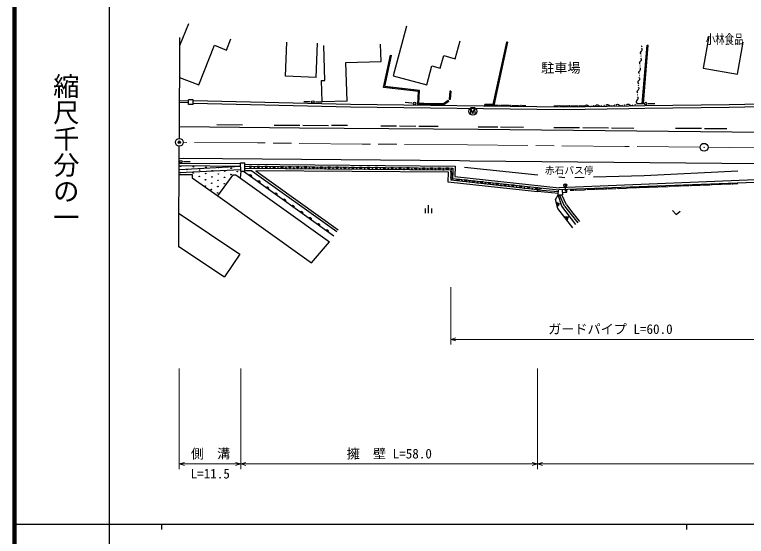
# Model space of a CAD drawing. Units: millimetres, scale not verified. Extents: x 40000 to 680000, y 20000 to 380000.
# Drawn here: x 40000 to 179432, y 202668 to 302138 of the extents above; entities that cross this region are included whole.
import ezdxf
from ezdxf.enums import TextEntityAlignment as Align

# ---------------------------------------------------------------- set-up
doc = ezdxf.new("R2010")
doc.units = ezdxf.units.MM
doc.header["$LTSCALE"] = 1000
doc.header["$PDMODE"] = 32
doc.header["$PDSIZE"] = 500
doc.linetypes.add('CHAIN', pattern=[18.5, 12, -1.5, 3.5, -1.5])
for name, color, linetype, lineweight in [('M-BGD', 7, 'Continuous', 25), ('M-BMK', 2, 'CHAIN', 13), ('M-BMK-OTRS', 5, 'Continuous', 25), ('M-BMK-SRVR', 3, 'Continuous', 25), ('M-STR-HTXT', 7, 'Continuous', 13), ('M-TTL', 2, 'Continuous', 140), ('M-TTL-BAND', 7, 'Continuous', 25)]:
    doc.layers.add(name, color=color, linetype=linetype, lineweight=lineweight)
doc.layers.add('M-OTRS', color=6, linetype='Continuous')
doc.styles.add('@ＭＳ ゴシック', font='')
doc.styles.add('ＭＳ ゴシック', font='')
doc.styles.get('@ＭＳ ゴシック').set_extended_font_data('@MS Gothic')
doc.styles.get('ＭＳ ゴシック').set_extended_font_data('MS Gothic')

# ---------------------------------------------------------------- blocks, each defined once
blk = doc.blocks.new('BUHIN117')
at = {"color": 3, "linetype": 'Continuous', "lineweight": 25}
for radius in [746, 22.5]:
    blk.add_circle((0, 0), radius, dxfattribs=at)
blk = doc.blocks.new('BUHIN320')
at = {"color": 7, "linetype": 'Continuous', "lineweight": 25}
for p, q in [((-208, 18), (-140, -156)), ((-90, -198), (-201, 84)), ((-183, 124), (-50, -214)), ((-12, -226), (-162, 156)), ((-140, 187), (24, -232)), ((58, -232), (-116, 210))]:
    blk.add_line(p, q, dxfattribs=at)
blk.add_lwpolyline([(91, -233), (31, -235), (-25, -226), (-94, -201), (-142, -161), (-181, -113), (-210, -41), (-214, 21), (-206, 83), (-173, 148), (-138, 194), (-91, 233)], close=True, dxfattribs=at)
blk = doc.blocks.new('BUHIN413')
at = {"color": 7, "linetype": 'Continuous', "lineweight": 25}
for p, q in [((-23, 93), (46, -84)), ((56, -75), (-10, 93)), ((5, 91), (65, -63)), ((73, -50), (20, 86)), ((36, 79), (80, -33)), ((83, -7), (56, 62))]:
    blk.add_line(p, q, dxfattribs=at)
blk.add_lwpolyline([(-37, 93), (-12, 94), (10, 90), (38, 80), (57, 64), (72, 45), (84, 16), (85, -8), (82, -33), (69, -59), (55, -78), (37, -93)], close=True, dxfattribs=at)
blk = doc.blocks.new('BUHIN620')
at = {"color": 7, "linetype": 'Continuous', "lineweight": 25}
for p, q in [((-206, 38), (-155, -141)), ((-109, -188), (-192, 103)), ((-170, 141), (-71, -208)), ((-34, -224), (-146, 172)), ((-122, 199), (1, -234)), ((35, -237), (-95, 220))]:
    blk.add_line(p, q, dxfattribs=at)
blk.add_lwpolyline([(68, -241), (7, -237), (-47, -223), (-114, -191), (-157, -146), (-191, -95), (-213, -20), (-211, 42), (-197, 103), (-157, 165), (-118, 207), (-68, 241)], close=True, dxfattribs=at)
blk = doc.blocks.new('BUHIN730')
at = {"color": 7, "linetype": 'Continuous', "lineweight": 25}
for p, q in [((-13, 95), (38, -88)), ((48, -80), (0, 93)), ((14, 90), (58, -69)), ((68, -57), (29, 83)), ((44, 75), (76, -42)), ((82, -16), (62, 56))]:
    blk.add_line(p, q, dxfattribs=at)
blk.add_lwpolyline([(-27, 96), (-3, 95), (19, 89), (46, 76), (63, 58), (77, 37), (85, 8), (84, -17), (78, -41), (63, -66), (47, -83), (27, -96)], close=True, dxfattribs=at)
blk = doc.blocks.new('BUHIN132')
at = {"color": 7, "linetype": 'Continuous', "lineweight": 25}
for p, q in [((93, 22), (-85, -45)), ((-75, -55), (93, 8)), ((90, -6), (-64, -64)), ((-51, -73), (85, -21)), ((79, -37), (-35, -80)), ((-8, -83), (62, -57))]:
    blk.add_line(p, q, dxfattribs=at)
blk.add_lwpolyline([(94, 35), (94, 11), (90, -11), (80, -39), (63, -58), (44, -73), (15, -84), (-10, -85), (-34, -82), (-60, -68), (-78, -54), (-94, -35)], close=True, dxfattribs=at)
blk = doc.blocks.new('BUHIN143')
at = {"color": 7, "linetype": 'Continuous', "lineweight": 25}
for p, q in [((87, 223), (-26, -238)), ((8, -233), (114, 204)), ((140, 178), (43, -221)), ((78, -207), (164, 147)), ((188, 110), (116, -184)), ((160, -134), (204, 47))]:
    blk.add_line(p, q, dxfattribs=at)
blk.add_lwpolyline([(59, 243), (110, 210), (151, 170), (193, 110), (209, 50), (213, -12), (195, -87), (163, -140), (121, -186), (56, -221), (1, -238), (-59, -243)], close=True, dxfattribs=at)
blk = doc.blocks.new('BUHIN193')
at = {"color": 7, "linetype": 'Continuous', "lineweight": 25}
blk.add_circle((0, 0), 49.8, dxfattribs=at)
blk = doc.blocks.new('BUHIN20')
at = {"color": 7, "linetype": 'Continuous', "lineweight": 25}
blk.add_circle((0, 0), 49.8, dxfattribs=at)
blk = doc.blocks.new('BUHIN2112')
at = {"color": 7, "linetype": 'Continuous', "lineweight": 25}
blk.add_circle((0, 0), 49.8, dxfattribs=at)
blk = doc.blocks.new('BUHIN225')
at = {"color": 7, "linetype": 'Continuous', "lineweight": 25}
blk.add_circle((0, 0), 49.8, dxfattribs=at)
blk = doc.blocks.new('BUHIN253')
at = {"color": 7, "linetype": 'Continuous', "lineweight": 25}
blk.add_lwpolyline([(-394, 919), (-261, 851), (-188, 795), (-131, 711), (-105, 613), (-100, 539), (-138, 322), (-172, 160), (-174, 51), (-158, -24), (-112, -108), (-28, -175), (106, -248)], dxfattribs=at)
blk.add_circle((256, -597), 30, dxfattribs=at)
blk = doc.blocks.new('BUHIN273')
at = {"color": 7, "linetype": 'Continuous', "lineweight": 25}
blk.add_lwpolyline([(-907, -282), (-830, -163), (-770, -100), (-685, -54), (-590, -39), (-519, -42), (-318, -99), (-168, -147), (-65, -159), (7, -152), (91, -116), (163, -44), (245, 76)], dxfattribs=at)
blk.add_circle((590, 183), 28.5, dxfattribs=at)
blk = doc.blocks.new('BUHIN283')
at = {"color": 7, "linetype": 'Continuous', "lineweight": 25}
blk.add_lwpolyline([(-859, -267), (-786, -155), (-729, -95), (-649, -51), (-559, -37), (-492, -40), (-301, -94), (-159, -139), (-61, -151), (7, -144), (86, -110), (154, -42), (232, 72)], dxfattribs=at)
blk.add_circle((559, 174), 27, dxfattribs=at)
blk = doc.blocks.new('BUHIN382')
at = {"color": 7, "linetype": 'Continuous', "lineweight": 25}
blk.add_circle((0, 0), 249, dxfattribs=at)
blk = doc.blocks.new('BUHIN482')
at = {"color": 7, "linetype": 'Continuous', "lineweight": 13}
blk.add_lwpolyline([(108, -1035), (0, 0), (639, -820)], dxfattribs=at)
blk = doc.blocks.new('BUHIN492')
at = {"color": 7, "linetype": 'Continuous', "lineweight": 13}
blk.add_lwpolyline([(-108, 1035), (0, 0), (-639, 820)], dxfattribs=at)

msp = doc.modelspace()

# ---------------------------------------------------------------- hatches: boundary and pattern name
at = {"layer": 'M-BGD'}
for points in [[(133890, 296876), (133667, 295838), (133471, 295880), (133694, 296918)], [(160444, 295322), (160528, 296334), (160727, 296318), (160643, 295306)], [(111404, 293321), (111637, 294413), (111832, 294371), (111599, 293279)], [(133443, 294800), (133220, 293762), (133024, 293804), (133248, 294842)], [(160276, 293298), (160360, 294310), (160559, 294294), (160476, 293282)], [(110937, 291137), (111170, 292229), (111366, 292187), (111133, 291095)], [(132997, 292724), (132773, 291686), (132578, 291728), (132801, 292766)], [(160109, 291274), (160193, 292286), (160392, 292270), (160308, 291258)], [(110471, 288952), (110704, 290045), (110900, 290003), (110666, 288911)], [(132550, 290649), (132327, 289611), (132131, 289653), (132355, 290691)], [(159941, 289250), (160025, 290262), (160224, 290246), (160141, 289234)], [(112081, 288042), (110979, 288167), (111002, 288365), (112103, 288241)], [(114284, 287792), (113182, 287917), (113205, 288116), (114306, 287991)], [(116487, 287542), (115385, 287667), (115408, 287866), (116509, 287741)], [(123107, 287528), (123021, 285951), (122821, 285962), (122908, 287539)], [(132104, 288573), (131880, 287535), (131685, 287577), (131908, 288615)], [(159774, 287226), (159857, 288238), (160057, 288222), (159973, 287210)], [(116868, 285729), (116922, 286965), (117122, 286956), (117067, 285720)], [(131657, 286497), (131434, 285459), (131238, 285501), (131462, 286539)], [(159606, 285202), (159690, 286214), (159889, 286198), (159806, 285186)], [(118736, 284981), (117538, 284998), (117541, 285198), (118739, 285181)], [(121133, 284948), (119935, 284965), (119937, 285165), (121135, 285148)], [(122751, 285607), (122063, 285142), (121951, 285308), (122639, 285772)], [(130671, 284832), (129625, 284832), (129625, 285032), (130672, 285032)]]:
    msp.add_hatch(color=256, dxfattribs=at).paths.add_polyline_path(points)

# ---------------------------------------------------------------- linework, layer by layer
for p, q in [((73113, 300365), (71447, 296175)), ((114661, 299909), (112108, 290467)), ((80360, 295394), (81198, 297502)), ((123964, 293738), (124885, 297144)), ((172309, 298041), (171225, 291946)), ((75098, 288722), (78107, 296290)), ((78107, 296290), (80360, 295394)), ((91634, 290379), (91860, 296870)), ((97459, 290176), (97686, 296667)), ((99129, 289587), (98941, 296230)), ((109833, 293217), (109739, 296536)), ((133694, 296918), (131137, 285031)), ((131299, 284831), (133890, 296876)), ((133890, 296876), (131299, 284831)), ((133890, 296876), (133694, 296918)), ((159606, 285202), (160528, 296334)), ((159806, 285186), (160727, 296318)), ((160528, 296334), (160727, 296318)), ((177732, 290789), (178815, 296884)), ((110319, 288242), (111637, 294413)), ((110561, 288415), (111832, 294371)), ((111637, 294413), (111832, 294371)), ((121117, 291918), (121770, 294332)), ((121770, 294332), (123964, 293738)), ((103129, 293027), (109833, 293217)), ((103339, 285626), (103129, 293027)), ((118531, 288730), (119511, 292353)), ((119511, 292353), (121117, 291918)), ((171225, 291946), (177732, 290789)), ((71425, 290183), (75098, 288722)), ((97459, 290176), (91634, 290379)), ((112108, 290467), (118531, 288730)), ((159606, 285202), (160006, 290034)), ((98475, 289568), (99129, 289587)), ((98591, 285491), (98475, 289568)), ((116945, 287490), (110319, 288242)), ((117153, 287668), (110561, 288415)), ((116836, 285008), (116945, 287490)), ((117045, 285205), (117153, 287668)), ((122908, 287539), (122821, 285962)), ((123107, 287528), (122908, 287539)), ((123107, 287528), (123021, 285951)), ((73111, 285020), (73135, 285920)), ((74034, 285896), (73136, 285920)), ((74010, 284996), (74034, 285896)), ((123021, 285951), (122821, 285962)), ((73119, 285320), (71408, 285374)), ((73127, 285620), (71409, 285674)), ((74010, 284996), (73112, 285020)), ((103980, 284484), (74009, 285197)), ((103989, 284983), (74021, 285697)), ((96332, 285486), (95081, 285494)), ((97328, 285500), (98580, 285544)), ((103339, 285626), (98591, 285491)), ((144573, 284012), (103980, 284484)), ((144572, 284512), (103989, 284983)), ((115678, 285278), (114438, 285409)), ((116675, 285258), (117925, 285341)), ((121763, 284940), (116836, 285008)), ((121703, 285141), (117045, 285205)), ((122639, 285772), (121703, 285141)), ((122751, 285607), (121763, 284940)), ((122751, 285607), (122639, 285772)), ((131137, 285031), (129625, 285032)), ((129625, 284832), (129625, 285032)), ((131299, 284831), (129625, 284832)), ((131494, 284847), (132213, 284847)), ((132713, 284847), (134213, 284846)), ((134713, 284846), (136213, 284845)), ((136713, 284845), (137433, 284844)), ((142767, 284781), (143477, 284778)), ((143977, 284775), (145477, 284768)), ((157009, 284708), (144572, 284512)), ((145977, 284766), (147477, 284759)), ((147977, 284756), (148686, 284753)), ((160069, 284752), (157009, 284708)), ((159750, 285160), (158497, 285129)), ((159606, 285202), (159806, 285186)), ((176126, 284961), (160069, 284752)), ((176135, 284461), (160079, 284252)), ((160743, 285187), (161996, 285225)), ((182108, 285084), (176126, 284961)), ((182118, 284584), (176135, 284461)), ((157017, 284208), (144573, 284012)), ((160079, 284252), (157017, 284208)), ((71392, 280798), (94265, 280561)), ((78547, 281181), (83395, 281138)), ((89457, 281067), (94323, 281058)), ((94265, 280561), (128297, 280287)), ((94916, 281085), (99830, 281020)), ((100392, 281051), (103443, 281033)), ((109753, 280907), (112794, 280919)), ((113354, 280906), (116444, 280892)), ((117004, 280880), (120725, 280881)), ((128297, 280287), (185042, 279709)), ((128354, 280764), (132054, 280752)), ((132604, 280743), (136954, 280695)), ((142714, 280612), (147655, 280612)), ((142714, 280612), (147655, 280612)), ((148255, 280604), (153165, 280569)), ((153704, 280548), (157974, 280477)), ((170864, 280423), (165915, 280450)), ((175736, 280362), (171433, 280395)), ((71370, 274704), (72119, 274779)), ((72119, 274779), (124752, 274311)), ((83069, 273674), (71367, 273787)), ((72199, 274118), (73450, 274157)), ((83068, 273888), (83868, 273892)), ((83077, 272317), (83068, 273888)), ((83877, 272322), (83868, 273892)), ((83873, 273635), (123920, 273255)), ((124752, 274311), (126759, 274280)), ((126759, 274280), (181649, 273740)), ((71361, 272037), (83075, 272617)), ((71363, 272637), (83071, 273218)), ((83072, 273174), (71365, 273287)), ((83077, 272317), (82987, 270990)), ((83077, 272317), (83877, 272322)), ((83587, 272320), (100811, 259955)), ((83587, 272320), (100811, 259955)), ((85230, 272342), (83838, 272347)), ((83847, 272884), (123145, 272544)), ((83870, 273235), (123510, 272859)), ((85230, 272342), (101389, 260764)), ((122673, 272094), (85938, 272327)), ((85938, 272327), (101623, 261088)), ((122607, 270203), (122673, 272094)), ((123145, 272544), (123099, 270643)), ((123145, 272544), (123099, 270643)), ((123145, 272544), (123510, 272859)), ((123324, 271614), (123331, 271916)), ((123363, 271947), (123354, 271583)), ((123385, 271557), (123395, 271968)), ((123427, 271988), (123416, 271538)), ((123447, 271524), (123458, 271999)), ((123510, 272859), (123463, 270891)), ((123920, 273255), (123872, 271249)), ((125735, 273061), (139668, 271623)), ((159944, 271475), (177796, 272381)), ((71359, 271647), (73815, 271653)), ((73815, 271653), (73820, 271047)), ((73820, 271047), (78720, 267567)), ((78720, 267567), (81663, 271622)), ((81663, 271622), (82121, 271591)), ((82121, 271591), (99997, 258821)), ((123099, 270643), (123463, 270891)), ((123099, 270643), (139664, 268770)), ((123298, 271858), (123294, 271672)), ((123463, 270891), (143716, 268705)), ((123872, 271249), (143759, 269103)), ((143698, 271198), (144873, 271071)), ((183863, 270723), (143759, 269103)), ((146716, 271116), (148526, 271146)), ((150321, 271186), (159944, 271475)), ((139616, 268338), (122607, 270203)), ((183846, 270222), (143716, 268705)), ((144912, 269885), (144919, 268388)), ((157068, 269097), (158566, 269157)), ((159066, 269177), (160565, 269236)), ((161064, 269256), (162563, 269316)), ((163063, 269335), (164562, 269395)), ((165061, 269415), (166560, 269474)), ((167060, 269494), (168558, 269554)), ((169058, 269574), (170557, 269633)), ((171056, 269653), (172555, 269713)), ((173055, 269733), (174554, 269792)), ((175053, 269812), (176552, 269872)), ((177052, 269891), (177798, 269921)), ((139616, 268338), (139664, 268770)), ((139629, 268454), (143615, 268089)), ((139662, 268752), (143635, 268389)), ((139664, 268770), (140459, 269056)), ((143059, 266891), (143597, 267812)), ((143597, 267812), (143656, 268711)), ((144261, 265651), (143597, 267812)), ((143597, 267812), (144395, 267759)), ((144803, 265653), (143807, 267798)), ((145149, 265860), (144262, 267768)), ((144427, 268243), (144395, 267759)), ((144427, 268243), (144410, 268731)), ((144427, 268243), (145237, 268271)), ((145237, 268271), (145220, 268762)), ((145830, 268650), (146576, 268680)), ((147076, 268700), (148574, 268760)), ((149074, 268779), (150573, 268839)), ((151072, 268859), (152571, 268918)), ((153071, 268938), (154570, 268998)), ((155069, 269018), (156568, 269077)), ((78720, 267567), (96596, 254797)), ((143516, 265155), (143059, 266891)), ((143548, 265587), (143345, 266357)), ((118203, 265190), (118207, 264290)), ((118800, 265789), (118807, 264289)), ((119403, 265195), (119407, 264295)), ((143506, 266271), (143646, 265739)), ((146360, 261520), (143516, 265155)), ((143733, 265903), (143662, 266173)), ((143698, 266038), (144100, 266144)), ((146952, 262095), (144261, 265651)), ((144803, 265653), (146020, 264022)), ((145149, 265860), (146335, 264269)), ((71333, 264215), (82923, 256481)), ((145398, 262938), (144846, 263643)), ((145051, 263626), (145432, 263139)), ((145450, 263347), (145256, 263595)), ((145353, 263471), (145721, 263759)), ((146020, 264022), (147298, 262465)), ((146335, 264269), (147607, 262718)), ((96596, 254797), (99997, 258821)), ((71310, 257930), (80015, 252122)), ((82923, 256481), (80015, 252122))]:
    msp.add_line(p, q, dxfattribs=at)
for points in [[(152685, 284837), (152792, 284930), (152867, 284974), (152962, 284995), (153057, 284983), (153124, 284960), (153302, 284850), (153432, 284763), (153528, 284722), (153600, 284709), (153690, 284720), (153779, 284770), (153891, 284862)], [(126960, 283256), (126956, 284171), (127312, 283299), (127657, 284174), (127661, 283259)], [(165338, 264804), (166037, 264044), (166834, 264699)]]:
    msp.add_lwpolyline(points, dxfattribs=at)
msp.add_lwpolyline([(123478, 271511), (123421, 271533), (123373, 271563), (123319, 271613), (123290, 271668), (123273, 271727), (123275, 271805), (123295, 271863), (123326, 271917), (123382, 271965), (123432, 271994), (123490, 272011)], close=True, dxfattribs=at)
for centre, radius in [((127310, 283715), 746), ((154252, 284870), 28.5), ((144913, 269596), 289)]:
    msp.add_circle(centre, radius, dxfattribs=at)
at = {"layer": 'M-BMK'}
for p, q in [((86290, 277689), (72131, 277795)), ((106240, 277466), (86290, 277689)), ((126300, 277298), (106240, 277466)), ((156284, 277026), (126300, 277298)), ((170626, 276862), (156284, 277026)), ((176224, 276810), (172126, 276847)), ((176234, 276808), (181232, 276756))]:
    msp.add_line(p, q, dxfattribs=at)
at = {"layer": 'M-BMK-OTRS'}
for p, q in [((71384, 278550), (71453, 297800)), ((71310, 257801), (71379, 277050))]:
    msp.add_line(p, q, dxfattribs=at)
at = {"layer": 'M-OTRS'}
msp.add_point((71381, 277800), dxfattribs=at)
at = {"layer": 'M-STR-HTXT'}
for p, q in [((123099, 250202), (123099, 239222)), ((123099, 240222), (183844, 240222)), ((71365, 234668), (71365, 215469)), ((83072, 215469), (83072, 234668)), ((139616, 215469), (139616, 234668)), ((71365, 216469), (83072, 216469)), ((83072, 216469), (139616, 216469)), ((139616, 216469), (252757, 216469))]:
    msp.add_line(p, q, dxfattribs=at)
at = {"layer": 'M-TTL'}
msp.add_line((40000, 380000), (40000, 20000), dxfattribs=at)
at = {"layer": 'M-TTL-BAND'}
for p, q in [((58000, 370000), (58000, 20000)), ((40000, 205000), (579000, 205000)), ((68000, 205000), (68000, 204000)), ((168000, 205000), (168000, 204000))]:
    msp.add_line(p, q, dxfattribs=at)

# ---------------------------------------------------------------- block references
at = {"layer": 'M-BGD', "rotation": 68}
for name, p in [('BUHIN273', (159455, 295500)), ('BUHIN273', (159298, 293606)), ('BUHIN283', (159146, 291762)), ('BUHIN273', (158993, 289919)), ('BUHIN283', (158841, 288075)), ('BUHIN273', (158688, 286231)), ('BUHIN382', (96831, 285483)), ('BUHIN382', (116179, 285226)), ('BUHIN193', (132463, 284847)), ('BUHIN193', (134463, 284846)), ('BUHIN193', (136463, 284845)), ('BUHIN20', (143727, 284776)), ('BUHIN20', (145727, 284767)), ('BUHIN20', (147727, 284758)), ('BUHIN253', (149686, 284774)), ('BUHIN253', (151685, 284816)), ('BUHIN253', (155584, 284898)), ('BUHIN253', (157584, 284940)), ('BUHIN382', (160247, 285172)), ('BUHIN382', (71700, 274102)), ('BUHIN225', (71665, 273229)), ('BUHIN320', (84941, 273225)), ('BUHIN320', (86441, 273210)), ('BUHIN320', (87941, 273196)), ('BUHIN320', (89441, 273182)), ('BUHIN320', (90941, 273168)), ('BUHIN320', (92441, 273154)), ('BUHIN320', (93940, 273139)), ('BUHIN320', (95440, 273125)), ('BUHIN225', (71619, 272030)), ('BUHIN225', (72841, 272583)), ('BUHIN225', (74017, 271937)), ('BUHIN225', (74064, 273136)), ('BUHIN225', (75240, 272491)), ('BUHIN225', (76415, 271845)), ('BUHIN225', (76462, 273044)), ('BUHIN225', (77638, 272398)), ('BUHIN225', (78860, 272951)), ('BUHIN225', (80036, 272305)), ('BUHIN225', (81258, 272859)), ('BUHIN225', (82434, 272213)), ('BUHIN413', (85688, 272868)), ('BUHIN413', (87188, 272855)), ('BUHIN413', (88688, 272842)), ('BUHIN413', (90188, 272829)), ('BUHIN413', (91688, 272816)), ('BUHIN413', (93188, 272803)), ('BUHIN413', (94687, 272790)), ('BUHIN413', (96187, 272777)), ('BUHIN320', (96940, 273111)), ('BUHIN413', (97687, 272764)), ('BUHIN320', (98440, 273097)), ('BUHIN413', (99187, 272751)), ('BUHIN320', (99940, 273082)), ('BUHIN413', (100687, 272738)), ('BUHIN320', (101440, 273068)), ('BUHIN413', (102187, 272725)), ('BUHIN320', (102940, 273054)), ('BUHIN413', (103687, 272712)), ('BUHIN320', (104440, 273040)), ('BUHIN413', (105187, 272699)), ('BUHIN320', (105940, 273025)), ('BUHIN413', (106687, 272686)), ('BUHIN320', (107440, 273011)), ('BUHIN413', (108187, 272673)), ('BUHIN320', (108940, 272997)), ('BUHIN413', (109687, 272660)), ('BUHIN320', (110440, 272983)), ('BUHIN413', (111187, 272647)), ('BUHIN320', (111939, 272969)), ('BUHIN413', (112687, 272634)), ('BUHIN320', (113439, 272954)), ('BUHIN413', (114187, 272621)), ('BUHIN320', (114939, 272940)), ('BUHIN413', (115686, 272608)), ('BUHIN320', (116439, 272926)), ('BUHIN413', (117186, 272595)), ('BUHIN320', (117939, 272912)), ('BUHIN413', (118686, 272582)), ('BUHIN320', (119439, 272897)), ('BUHIN413', (120186, 272569)), ('BUHIN320', (120939, 272883)), ('BUHIN413', (121686, 272556)), ('BUHIN320', (122439, 272869)), ('BUHIN132', (123137, 272223)), ('BUHIN225', (75193, 271291)), ('BUHIN225', (76369, 270646)), ('BUHIN225', (77591, 271199)), ('BUHIN225', (78767, 270553)), ('BUHIN225', (78814, 271752)), ('BUHIN225', (79990, 271106)), ('BUHIN225', (81212, 271659)), ('BUHIN143', (84888, 271386)), ('BUHIN143', (86513, 270220)), ('BUHIN132', (123111, 271143)), ('BUHIN620', (124504, 270778)), ('BUHIN730', (125217, 270403)), ('BUHIN620', (125996, 270617)), ('BUHIN620', (127487, 270456)), ('BUHIN225', (76323, 269446)), ('BUHIN225', (77545, 270000)), ('BUHIN225', (78721, 269354)), ('BUHIN225', (79943, 269907)), ('BUHIN143', (88137, 269053)), ('BUHIN730', (126707, 270235)), ('BUHIN730', (128198, 270066)), ('BUHIN620', (128978, 270295)), ('BUHIN730', (129688, 269898)), ('BUHIN620', (130470, 270135)), ('BUHIN730', (131179, 269729)), ('BUHIN620', (131961, 269974)), ('BUHIN730', (132669, 269561)), ('BUHIN620', (133452, 269813)), ('BUHIN730', (134159, 269392)), ('BUHIN620', (134944, 269652)), ('BUHIN730', (135650, 269224)), ('BUHIN620', (136435, 269491)), ('BUHIN730', (137140, 269055)), ('BUHIN620', (137926, 269330)), ('BUHIN620', (139418, 269169)), ('BUHIN2112', (156818, 269087)), ('BUHIN2112', (158816, 269167)), ('BUHIN2112', (160815, 269246)), ('BUHIN2112', (162813, 269325)), ('BUHIN2112', (164811, 269405)), ('BUHIN2112', (166810, 269484)), ('BUHIN2112', (168808, 269564)), ('BUHIN2112', (170807, 269643)), ('BUHIN2112', (172805, 269723)), ('BUHIN2112', (174803, 269802)), ('BUHIN2112', (176802, 269882)), ('BUHIN225', (77499, 268801)), ('BUHIN225', (78675, 268155)), ('BUHIN143', (89762, 267887)), ('BUHIN730', (138631, 268886)), ('BUHIN2112', (146826, 268690)), ('BUHIN2112', (148824, 268769)), ('BUHIN2112', (150823, 268849)), ('BUHIN2112', (152821, 268928)), ('BUHIN2112', (154819, 269008)), ('BUHIN143', (91387, 266721)), ('BUHIN143', (93011, 265554)), ('BUHIN143', (94636, 264388)), ('BUHIN143', (96261, 263222)), ('BUHIN143', (97885, 262055)), ('BUHIN143', (99510, 260889))]:
    msp.add_blockref(name, p, dxfattribs=at)
at = {"layer": 'M-BMK-SRVR', "rotation": 68}
for p in [(71381, 277800), (171376, 276854)]:
    msp.add_blockref('BUHIN117', p, dxfattribs=at)
at = {"layer": 'M-STR-HTXT', "rotation": 68}
for name, p in [('BUHIN482', (123099, 240222)), ('BUHIN482', (71365, 216469)), ('BUHIN492', (83072, 216469)), ('BUHIN482', (83072, 216469)), ('BUHIN492', (139616, 216469)), ('BUHIN482', (139616, 216469))]:
    msp.add_blockref(name, p, dxfattribs=at)

# ---------------------------------------------------------------- texts
at = {"layer": 'M-BGD', "style": 'ＭＳ ゴシック', "width": 0.7}
msp.add_text('小林食品', height=1833, dxfattribs=at).set_placement((171700, 295985), align=Align.BOTTOM_LEFT)
at = {"layer": 'M-BGD', "style": 'ＭＳ ゴシック'}
for s, height, p in [('駐車場', 1833, (140335, 290510)), ('赤石バス停', 1320, (141056, 271376))]:
    msp.add_text(s, height=height, dxfattribs=at).set_placement(p, align=Align.BOTTOM_LEFT)
at = {"layer": 'M-STR-HTXT', "style": 'ＭＳ ゴシック'}
for s, p in [('ガードパイプ L=60.0', (141659, 240722)), ('側\u3000溝', (73593, 216969)), ('擁\u3000壁 L=58.0', (103282, 216969)), ('L=11.5', (73531, 213160))]:
    msp.add_text(s, height=1833, dxfattribs=at).set_placement(p, align=Align.BOTTOM_LEFT)
at = {"layer": 'M-TTL-BAND', "style": '@ＭＳ ゴシック'}
msp.add_text('縮尺千分の一', height=3666, rotation=270, dxfattribs=at).set_placement((49777, 261030), align=Align.MIDDLE_RIGHT)

doc.saveas('drawing.dxf')
